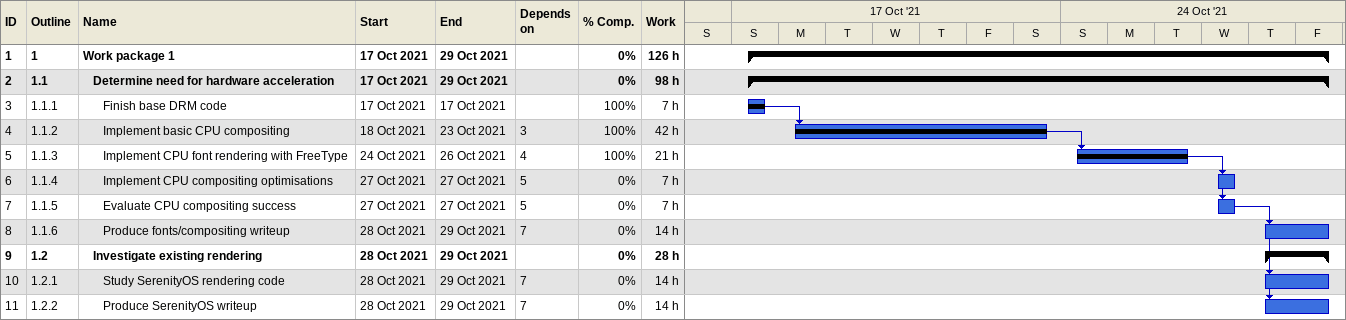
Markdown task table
| ID | WBS | Task | Start | Finish | Predecessors | % complete | Work (h) |
|---|---|---|---|---|---|---|---|
| 1 | 1 | **Work package 1** | 2021-10-17 | 2021-10-29 |  | 0 | 126 |
| 2 | 1.1 | **Determine need for hardware acceleration** | 2021-10-17 | 2021-10-29 |  | 0 | 98 |
| 3 | 1.1.1 | Finish base DRM code | 2021-10-17 | 2021-10-17 |  | 100 | 7 |
| 4 | 1.1.2 | Implement basic CPU compositing | 2021-10-18 | 2021-10-23 | 3 | 100 | 42 |
| 5 | 1.1.3 | Implement CPU font rendering with FreeType | 2021-10-24 | 2021-10-26 | 4 | 100 | 21 |
| 6 | 1.1.4 | Implement CPU compositing optimisations | 2021-10-27 | 2021-10-27 | 5 | 0 | 7 |
| 7 | 1.1.5 | Evaluate CPU compositing success | 2021-10-27 | 2021-10-27 | 5 | 0 | 7 |
| 8 | 1.1.6 | Produce fonts/compositing writeup | 2021-10-28 | 2021-10-29 | 7 | 0 | 14 |
| 9 | 1.2 | **Investigate existing rendering** | 2021-10-28 | 2021-10-29 |  | 0 | 28 |
| 10 | 1.2.1 | Study SerenityOS rendering code | 2021-10-28 | 2021-10-29 | 7 | 0 | 14 |
| 11 | 1.2.2 | Produce SerenityOS writeup | 2021-10-28 | 2021-10-29 | 7 | 0 | 14 |
